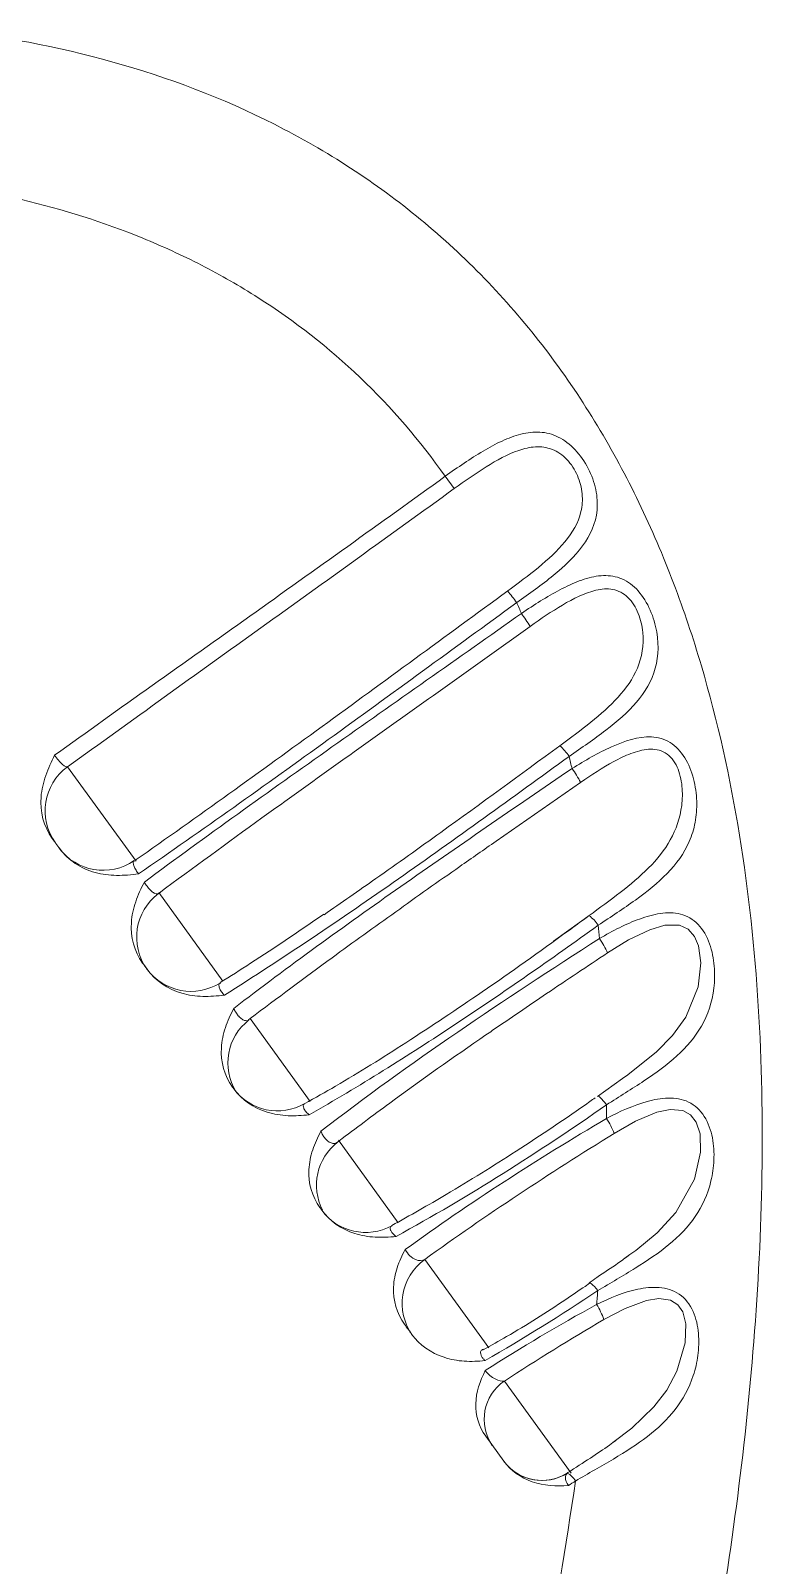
# Paper-space layout '_Left' of a CAD drawing. Header units: millimetres. Extents: x -15 to 40.7, y -14.6 to 59.
# Drawn here: x 2.24 to 11.68, y 37 to 56.73 of the extents above; entities that cross this region are included whole.
import ezdxf

# ---------------------------------------------------------------- set-up
doc = ezdxf.new("R2010")
doc.units = ezdxf.units.MM

psp = doc.layouts.new('_Left')

# ---------------------------------------------------------------- linework, layer by layer
at = {"color": 7, "linetype": 'Continuous', "lineweight": 15}
for p, q in [((7.682, 50.845), (7.567, 51.003)), ((3.577, 46.06), (3.571, 46.056)), ((3.882, 45.64), (3.89, 45.645)), ((8.959, 45.024), (9.321, 45.286)), ((9.415, 45.354), (9.321, 45.286)), ((5.041, 44.012), (5.06, 44.03)), ((9.524, 43.03), (9.847, 43.261)), ((6.183, 42.443), (6.201, 42.456)), ((9.875, 40.95), (9.939, 40.995)), ((9.422, 40.626), (9.365, 40.587)), ((8.319, 38.34), (8.088, 38.659)), ((9.677, 38.545), (9.722, 38.579)), ((9.758, 38.606), (9.718, 38.577))]:
    psp.add_line(p, q, dxfattribs=at)
at = {"color": 8, "linetype": 'Continuous', "lineweight": 15}
for p, q in [((8.659, 49.074), (8.077, 48.658)), ((2.714, 47.267), (3.594, 46.053)), ((9.307, 47.068), (8.221, 46.311)), ((3.886, 45.65), (4.711, 44.511)), ((5.059, 44.031), (5.832, 42.965)), ((6.194, 42.465), (6.964, 41.403)), ((7.304, 40.934), (8.129, 39.795)), ((8.327, 39.369), (9.184, 38.186))]:
    psp.add_line(p, q, dxfattribs=at)
at = {"color": 8, "linetype": 'Continuous', "lineweight": 15, "flags": 128}
for points in [[(9.847, 43.261), (9.914, 43.309), (10.282, 43.604), (10.487, 43.813), (10.658, 44.05), (10.817, 44.437), (10.853, 44.747), (10.824, 44.964), (10.772, 45.087), (10.689, 45.18), (10.578, 45.231), (10.391, 45.232), (10.196, 45.173), (9.924, 45.041), (9.654, 44.875), (9.654, 44.875)], [(9.939, 40.995), (10.015, 41.048), (10.29, 41.277), (10.53, 41.537), (10.769, 41.966), (10.849, 42.311), (10.842, 42.549), (10.793, 42.699), (10.721, 42.791), (10.621, 42.847), (10.458, 42.861), (10.286, 42.825), (10.011, 42.709), (9.738, 42.554), (9.738, 42.554)], [(9.528, 40.532), (9.506, 40.559), (9.485, 40.584), (9.466, 40.604), (9.449, 40.62), (9.435, 40.63), (9.424, 40.635), (9.417, 40.634)], [(9.722, 38.579), (9.964, 38.762), (10.25, 39.039), (10.413, 39.252), (10.544, 39.496), (10.652, 39.862), (10.659, 40.106), (10.619, 40.258), (10.556, 40.349), (10.463, 40.408), (10.313, 40.431), (10.153, 40.406), (9.878, 40.304), (9.606, 40.16), (9.606, 40.16)]]:
    psp.add_lwpolyline(points, dxfattribs=at)
at = {"color": 7, "linetype": 'Continuous', "lineweight": 15, "flags": 128}
for points in [[(9.641, 42.922), (9.619, 42.949), (9.599, 42.974), (9.58, 42.995), (9.563, 43.012), (9.548, 43.024), (9.536, 43.032), (9.528, 43.033), (9.524, 43.03)], [(9.417, 40.634), (9.416, 40.634), (9.416, 40.634)]]:
    psp.add_lwpolyline(points, dxfattribs=at)
at = {"color": 7, "linetype": 'Continuous', "lineweight": 15}
for centre, radius, start, end in [((6.457, 47.936), 2.489, 35.4277, 39.7828), ((6.173, 47.506), 2.939, 32.2387, 36.155), ((8.465, 46.933), 0.837, 34.0183, 46.4071), ((3.125, 46.701), 0.7, 125.9237, 215.9237), ((7.964, 46.351), 1.523, 28.1093, 35.9104), ((3.171, 46.637), 0.7, 215.9342, 304.8034), ((4.302, 45.077), 0.7, 126.7441, 215.9211), ((9.204, 45.036), 0.381, 30.6011, 56.4348), ((8.615, 44.405), 1.14, 24.3109, 34.9867), ((4.3, 45.08), 0.7, 215.9336, 302.642), ((5.474, 43.459), 0.7, 127.7935, 211.66), ((5.413, 43.543), 0.7, 215.9299, 300.0106), ((8.809, 42.193), 0.997, 21.2251, 33.6137), ((6.613, 41.887), 0.7, 127.7509, 207.1953), ((6.545, 41.98), 0.7, 215.9283, 298.8178), ((7.714, 40.367), 0.7, 125.9168, 215.9168), ((8.709, 39.845), 0.951, 19.3555, 32.3765), ((8.663, 38.878), 0.595, 124.4383, 214.3565), ((8.81, 38.7), 0.609, 216.0122, 302.2683), ((8.81, 38.702), 0.61, 217.4411, 303.0882), ((9.033, 37.973), 0.236, 28.2454, 64.4705)]:
    psp.add_arc(centre, radius, start, end, dxfattribs=at)
for points, knots in [([(1.245, 56.733), (1.991, 56.644), (2.721, 56.5), (4.141, 56.084), (4.832, 55.814), (5.833, 55.29), (6.158, 55.097), (6.778, 54.681), (7.075, 54.456), (7.642, 53.975), (7.913, 53.718), (8.427, 53.172), (8.671, 52.881), (9.348, 51.982), (9.731, 51.341), (10.219, 50.328), (10.368, 49.98), (10.635, 49.278), (10.753, 48.924), (11.07, 47.851), (11.23, 47.124), (11.469, 45.653), (11.546, 44.917), (11.68, 42.733), (11.645, 41.3), (11.477, 39.168), (11.401, 38.461), (11.216, 37.056), (11.108, 36.358), (10.862, 34.959), (10.724, 34.259), (10.422, 32.851), (10.256, 32.142), (9.9, 30.714), (9.709, 29.998), (9.407, 28.922), (9.303, 28.563), (9.09, 27.843), (8.982, 27.485), (8.871, 27.127)], [0, 0, 0, 0, 0.0625, 0.0625, 0.125, 0.125, 0.15625, 0.15625, 0.1875, 0.1875, 0.21875, 0.21875, 0.25, 0.25, 0.3125, 0.3125, 0.34375, 0.34375, 0.375, 0.375, 0.4375, 0.4375, 0.5, 0.5, 0.625, 0.625, 0.6875, 0.6875, 0.75, 0.75, 0.8125, 0.8125, 0.875, 0.875, 0.9375, 0.9375, 0.96875, 0.96875, 1, 1, 1, 1]), ([(7.567, 51.003), (7.246, 51.458), (6.877, 51.889), (6.071, 52.658), (5.634, 52.999), (4.928, 53.45), (4.682, 53.591), (4.186, 53.846), (3.935, 53.961), (3.173, 54.273), (2.652, 54.437), (2.122, 54.561)], [0, 0, 0, 0, 0.25, 0.25, 0.5, 0.5, 0.625, 0.625, 0.75, 0.75, 1, 1, 1, 1]), ([(7.567, 51.003), (7.729, 51.119), (7.891, 51.23), (8.135, 51.375), (8.216, 51.419), (8.378, 51.494), (8.46, 51.525), (8.622, 51.566), (8.703, 51.576), (8.864, 51.566), (8.944, 51.546), (9.097, 51.47), (9.17, 51.414), (9.301, 51.275), (9.359, 51.192), (9.449, 51.016), (9.483, 50.923), (9.521, 50.741), (9.526, 50.651), (9.502, 50.396), (9.433, 50.244), (9.232, 49.971), (9.099, 49.847), (8.809, 49.608), (8.649, 49.493), (8.486, 49.379)], [0, 0, 0, 0, 0.125, 0.125, 0.1875, 0.1875, 0.25, 0.25, 0.3125, 0.3125, 0.375, 0.375, 0.4375, 0.4375, 0.5, 0.5, 0.5625, 0.5625, 0.625, 0.625, 0.75, 0.75, 0.875, 0.875, 1, 1, 1, 1]), ([(8.37, 49.529), (8.505, 49.628), (8.639, 49.728), (8.889, 49.935), (9.007, 50.042), (9.201, 50.276), (9.278, 50.404), (9.328, 50.622), (9.334, 50.698), (9.319, 50.856), (9.299, 50.936), (9.233, 51.089), (9.186, 51.161), (9.075, 51.279), (9.009, 51.323), (8.87, 51.377), (8.799, 51.386), (8.654, 51.378), (8.583, 51.361), (8.37, 51.288), (8.231, 51.211), (7.954, 51.038), (7.818, 50.943), (7.682, 50.845)], [0, 0, 0, 0, 0.125, 0.125, 0.25, 0.25, 0.375, 0.375, 0.4375, 0.4375, 0.5, 0.5, 0.5625, 0.5625, 0.625, 0.625, 0.6875, 0.6875, 0.75, 0.75, 0.875, 0.875, 1, 1, 1, 1]), ([(2.548, 47.417), (3.382, 48.016), (4.22, 48.61), (5.896, 49.802), (6.733, 50.401), (7.567, 51.003)], [0, 0, 0, 0, 0.5, 0.5, 1, 1, 1, 1]), ([(7.682, 50.845), (6.855, 50.246), (6.027, 49.649), (4.37, 48.458), (3.54, 47.865), (2.714, 47.267)], [0, 0, 0, 0, 0.5, 0.5, 1, 1, 1, 1]), ([(8.547, 49.24), (8.711, 49.351), (8.874, 49.455), (9.124, 49.587), (9.208, 49.626), (9.373, 49.688), (9.457, 49.712), (9.621, 49.731), (9.703, 49.727), (9.859, 49.682), (9.934, 49.639), (10.065, 49.517), (10.123, 49.438), (10.215, 49.262), (10.249, 49.167), (10.315, 48.883), (10.311, 48.697), (10.221, 48.372), (10.136, 48.228), (9.915, 47.97), (9.779, 47.851), (9.482, 47.623), (9.323, 47.513), (9.159, 47.402)], [0, 0, 0, 0, 0.125, 0.125, 0.1875, 0.1875, 0.25, 0.25, 0.3125, 0.3125, 0.375, 0.375, 0.4375, 0.4375, 0.5, 0.5, 0.625, 0.625, 0.75, 0.75, 0.875, 0.875, 1, 1, 1, 1]), ([(9.042, 47.539), (9.178, 47.639), (9.311, 47.739), (9.564, 47.943), (9.685, 48.049), (9.891, 48.275), (9.979, 48.399), (10.094, 48.675), (10.122, 48.833), (10.098, 49.078), (10.079, 49.161), (10.017, 49.318), (9.972, 49.391), (9.859, 49.499), (9.791, 49.534), (9.65, 49.561), (9.577, 49.555), (9.359, 49.505), (9.215, 49.431), (8.934, 49.265), (8.797, 49.172), (8.659, 49.074)], [0, 0, 0, 0, 0.125, 0.125, 0.25, 0.25, 0.375, 0.375, 0.5, 0.5, 0.5625, 0.5625, 0.625, 0.625, 0.6875, 0.6875, 0.75, 0.75, 0.875, 0.875, 1, 1, 1, 1]), ([(3.585, 46.066), (4.39, 46.63), (5.188, 47.206), (6.78, 48.364), (7.574, 48.947), (8.37, 49.529)], [0, 0, 0, 0, 0.5, 0.5, 1, 1, 1, 1]), ([(8.486, 49.379), (7.678, 48.791), (6.872, 48.202), (5.256, 47.033), (4.446, 46.454), (3.626, 45.891)], [0, 0, 0, 0, 0.5, 0.5, 1, 1, 1, 1]), ([(3.701, 45.786), (4.495, 46.375), (5.302, 46.95), (6.922, 48.095), (7.735, 48.666), (8.547, 49.24)], [0, 0, 0, 0, 0.5, 0.5, 1, 1, 1, 1]), ([(8.077, 48.658), (7.756, 48.429), (7.117, 47.974), (6.161, 47.292), (5.083, 46.52), (4.33, 45.968), (3.89, 45.645)], [0, 0, 0, 0, 0.229131, 0.455753, 0.682404, 1, 1, 1, 1]), ([(9.197, 47.244), (9.365, 47.35), (9.532, 47.447), (9.875, 47.601), (10.05, 47.659), (10.301, 47.647), (10.382, 47.625), (10.53, 47.534), (10.594, 47.466), (10.695, 47.303), (10.733, 47.209), (10.783, 47.017), (10.796, 46.919), (10.802, 46.731), (10.795, 46.639), (10.762, 46.467), (10.737, 46.385), (10.637, 46.153), (10.54, 46.02), (10.3, 45.773), (10.161, 45.663), (9.86, 45.446), (9.697, 45.339), (9.532, 45.23)], [0, 0, 0, 0, 0.125, 0.125, 0.25, 0.25, 0.3125, 0.3125, 0.375, 0.375, 0.4375, 0.4375, 0.5, 0.5, 0.5625, 0.5625, 0.625, 0.625, 0.75, 0.75, 0.875, 0.875, 1, 1, 1, 1]), ([(2.518, 46.346), (2.406, 46.5), (2.359, 46.693), (2.381, 46.975), (2.403, 47.067), (2.465, 47.246), (2.506, 47.333), (2.548, 47.417)], [0, 0, 0, 0, 0.5, 0.5, 0.75, 0.75, 1, 1, 1, 1]), ([(2.548, 47.417), (2.58, 47.371), (2.618, 47.327), (2.679, 47.272), (2.703, 47.261), (2.714, 47.267)], [0, 0, 0, 0, 0.5, 0.5, 1, 1, 1, 1]), ([(9.159, 47.402), (8.431, 46.87), (7.702, 46.342), (6.23, 45.312), (5.487, 44.809), (4.729, 44.331)], [0, 0, 0, 0, 0.5, 0.5, 1, 1, 1, 1]), ([(6.01, 45.366), (6.232, 45.52), (6.735, 45.869), (7.747, 46.592), (8.532, 47.167), (9.042, 47.539)], [0, 0, 0, 0, 0.217997, 0.4926645, 1, 1, 1, 1]), ([(9.415, 45.354), (9.552, 45.454), (9.688, 45.553), (9.947, 45.754), (10.069, 45.856), (10.29, 46.078), (10.386, 46.196), (10.534, 46.461), (10.586, 46.608), (10.616, 46.851), (10.618, 46.933), (10.601, 47.103), (10.582, 47.188), (10.512, 47.341), (10.46, 47.407), (10.329, 47.486), (10.254, 47.498), (10.104, 47.487), (10.028, 47.466), (9.879, 47.41), (9.805, 47.374), (9.588, 47.257), (9.447, 47.166), (9.307, 47.068)], [0, 0, 0, 0, 0.125, 0.125, 0.25, 0.25, 0.375, 0.375, 0.5, 0.5, 0.5625, 0.5625, 0.625, 0.625, 0.6875, 0.6875, 0.75, 0.75, 0.8125, 0.8125, 0.875, 0.875, 1, 1, 1, 1]), ([(4.85, 44.16), (5.55, 44.701), (6.27, 45.218), (7.725, 46.24), (8.46, 46.742), (9.197, 47.244)], [0, 0, 0, 0, 0.5, 0.5, 1, 1, 1, 1]), ([(2.604, 46.226), (2.604, 46.226), (2.604, 46.226), (2.612, 46.216), (2.614, 46.213)], [0, 0, 0, 0, 0.691708, 1, 1, 1, 1]), ([(2.612, 46.216), (2.722, 46.064), (2.886, 45.959), (3.159, 45.884), (3.251, 45.873), (3.438, 45.87), (3.534, 45.879), (3.626, 45.891)], [0, 0, 0, 0, 0.5, 0.5, 0.75, 0.75, 1, 1, 1, 1]), ([(8.221, 46.311), (8.065, 46.202), (7.633, 45.902), (6.93, 45.403), (6.028, 44.756), (5.41, 44.292), (5.06, 44.03)], [0, 0, 0, 0, 0.145963, 0.404351, 0.662784, 1, 1, 1, 1]), ([(3.678, 44.744), (3.569, 44.895), (3.523, 45.08), (3.54, 45.356), (3.56, 45.445), (3.619, 45.619), (3.659, 45.704), (3.701, 45.786)], [0, 0, 0, 0, 0.5, 0.5, 0.75, 0.75, 1, 1, 1, 1]), ([(9.549, 45.059), (9.72, 45.159), (9.89, 45.247), (10.153, 45.342), (10.242, 45.368), (10.419, 45.394), (10.507, 45.394), (10.675, 45.352), (10.754, 45.307), (10.881, 45.174), (10.93, 45.086), (10.998, 44.899), (11.016, 44.801), (11.033, 44.608), (11.03, 44.514), (10.997, 44.241), (10.941, 44.079), (10.777, 43.79), (10.67, 43.666), (10.418, 43.435), (10.274, 43.33), (9.969, 43.127), (9.806, 43.026), (9.641, 42.922)], [0, 0, 0, 0, 0.125, 0.125, 0.1875, 0.1875, 0.25, 0.25, 0.3125, 0.3125, 0.375, 0.375, 0.4375, 0.4375, 0.5, 0.5, 0.625, 0.625, 0.75, 0.75, 0.875, 0.875, 1, 1, 1, 1]), ([(6.009, 45.374), (5.697, 45.16), (5.257, 44.858), (4.805, 44.575), (4.674, 44.493)], [0, 0, 0, 0, 0.7099898, 1, 1, 1, 1]), ([(9.392, 45.336), (9.309, 45.276), (8.864, 44.948), (8.092, 44.401), (7.097, 43.737), (6.336, 43.258), (5.895, 43.011), (5.762, 42.937)], [0, 0, 0, 0, 0.070347, 0.380347, 0.651036, 0.895285, 1, 1, 1, 1]), ([(9.532, 45.23), (8.931, 44.796), (8.323, 44.371), (7.088, 43.553), (6.462, 43.16), (5.82, 42.793)], [0, 0, 0, 0, 0.5, 0.5, 1, 1, 1, 1]), ([(5.97, 42.582), (6.54, 43.024), (7.129, 43.445), (8.327, 44.267), (8.935, 44.666), (9.549, 45.059)], [0, 0, 0, 0, 0.5, 0.5, 1, 1, 1, 1]), ([(3.735, 44.666), (3.735, 44.666), (3.735, 44.666), (3.738, 44.661), (3.74, 44.659)], [0, 0, 0, 0, 0.679673, 1, 1, 1, 1]), ([(3.738, 44.662), (3.846, 44.513), (4.004, 44.409), (4.271, 44.331), (4.361, 44.319), (4.545, 44.313), (4.638, 44.32), (4.729, 44.331)], [0, 0, 0, 0, 0.5, 0.5, 0.75, 0.75, 1, 1, 1, 1]), ([(4.833, 43.15), (4.727, 43.296), (4.681, 43.475), (4.696, 43.743), (4.714, 43.829), (4.771, 43.998), (4.809, 44.081), (4.85, 44.16)], [0, 0, 0, 0, 0.5, 0.5, 0.75, 0.75, 1, 1, 1, 1]), ([(8.172, 43.875), (8.145, 43.857), (7.7, 43.553), (7.039, 43.085), (6.418, 42.619), (6.201, 42.456)], [0, 0, 0, 0, 0.040152, 0.664206, 1, 1, 1, 1]), ([(4.85, 43.128), (4.954, 42.983), (5.108, 42.88), (5.368, 42.8), (5.457, 42.786), (5.638, 42.777), (5.73, 42.783), (5.82, 42.793)], [0, 0, 0, 0, 0.5, 0.5, 0.75, 0.75, 1, 1, 1, 1]), ([(9.496, 43.012), (9.473, 42.996), (9.14, 42.759), (8.505, 42.338), (7.657, 41.804), (7.116, 41.5), (6.882, 41.369)], [0, 0, 0, 0, 0.0273605, 0.3974445, 0.7400868, 1, 1, 1, 1]), ([(9.639, 42.745), (9.811, 42.837), (9.984, 42.915), (10.251, 42.989), (10.342, 43.006), (10.523, 43.01), (10.612, 42.996), (10.774, 42.918), (10.844, 42.854), (10.948, 42.689), (10.981, 42.594), (11.019, 42.402), (11.024, 42.304), (11.016, 42.118), (11.003, 42.028), (10.941, 41.77), (10.872, 41.62), (10.687, 41.349), (10.572, 41.232), (10.312, 41.017), (10.165, 40.918), (9.855, 40.725), (9.693, 40.631), (9.528, 40.532)], [0, 0, 0, 0, 0.125, 0.125, 0.1875, 0.1875, 0.25, 0.25, 0.3125, 0.3125, 0.375, 0.375, 0.4375, 0.4375, 0.5, 0.5, 0.625, 0.625, 0.75, 0.75, 0.875, 0.875, 1, 1, 1, 1]), ([(5.957, 41.599), (5.854, 41.742), (5.807, 41.914), (5.82, 42.175), (5.837, 42.259), (5.892, 42.425), (5.929, 42.505), (5.97, 42.582)], [0, 0, 0, 0, 0.5, 0.5, 0.75, 0.75, 1, 1, 1, 1]), ([(5.981, 41.566), (6.084, 41.425), (6.234, 41.322), (6.489, 41.24), (6.577, 41.225), (6.756, 41.215), (6.847, 41.22), (6.935, 41.229)], [0, 0, 0, 0, 0.5, 0.5, 0.75, 0.75, 1, 1, 1, 1]), ([(7.044, 40.099), (6.943, 40.239), (6.896, 40.408), (6.907, 40.663), (6.923, 40.746), (6.976, 40.908), (7.014, 40.987), (7.054, 41.062)], [0, 0, 0, 0, 0.5, 0.5, 0.75, 0.75, 1, 1, 1, 1]), ([(7.054, 41.062), (7.069, 41.033), (7.09, 41.003), (7.137, 40.958), (7.163, 40.941), (7.233, 40.911), (7.274, 40.915), (7.304, 40.934)], [0, 0, 0, 0, 0.25, 0.25, 0.5, 0.5, 1, 1, 1, 1]), ([(9.939, 40.995), (9.889, 40.957), (9.756, 40.859), (9.576, 40.742), (9.45, 40.656), (9.416, 40.633)], [0, 0, 0, 0, 0.306074, 0.814986, 1, 1, 1, 1]), ([(9.365, 40.587), (9.282, 40.531), (8.952, 40.306), (8.518, 40.03), (8.157, 39.826), (8.057, 39.769)], [0, 0, 0, 0, 0.194827, 0.776543, 1, 1, 1, 1]), ([(9.512, 40.354), (9.686, 40.44), (9.861, 40.511), (10.132, 40.569), (10.225, 40.579), (10.408, 40.564), (10.497, 40.538), (10.65, 40.434), (10.712, 40.354), (10.792, 40.176), (10.813, 40.077), (10.83, 39.886), (10.826, 39.79), (10.802, 39.609), (10.782, 39.523), (10.701, 39.275), (10.621, 39.132), (10.421, 38.874), (10.301, 38.761), (10.033, 38.555), (9.885, 38.46), (9.571, 38.273), (9.407, 38.181), (9.241, 38.084)], [0, 0, 0, 0, 0.125, 0.125, 0.1875, 0.1875, 0.25, 0.25, 0.3125, 0.3125, 0.375, 0.375, 0.4375, 0.4375, 0.5, 0.5, 0.625, 0.625, 0.75, 0.75, 0.875, 0.875, 1, 1, 1, 1]), ([(7.136, 39.972), (7.237, 39.833), (7.385, 39.731), (7.637, 39.647), (7.724, 39.631), (7.901, 39.619), (7.992, 39.623), (8.079, 39.632)], [0, 0, 0, 0, 0.5, 0.5, 0.75, 0.75, 1, 1, 1, 1]), ([(8.088, 38.659), (7.998, 38.782), (7.957, 38.93), (7.963, 39.226), (8.014, 39.371), (8.082, 39.504)], [0, 0, 0, 0, 0.5, 0.5, 1, 1, 1, 1]), ([(8.082, 39.504), (8.116, 39.458), (8.165, 39.419), (8.254, 39.374), (8.294, 39.366), (8.327, 39.369)], [0, 0, 0, 0, 0.5, 0.5, 1, 1, 1, 1]), ([(9.679, 38.546), (9.598, 38.49), (9.426, 38.372), (9.237, 38.255), (9.136, 38.187), (9.132, 38.184)], [0, 0, 0, 0, 0.463342, 0.981013, 1, 1, 1, 1]), ([(8.319, 38.34), (8.408, 38.217), (8.539, 38.126), (8.834, 38.024), (8.995, 38.014), (9.151, 38.026)], [0, 0, 0, 0, 0.5, 0.5, 1, 1, 1, 1]), ([(9.135, 38.185), (9.119, 38.172), (9.11, 38.151), (9.112, 38.096), (9.125, 38.061), (9.151, 38.026)], [0, 0, 0, 0, 0.5, 0.5, 1, 1, 1, 1]), ([(7, 27.812), (7.11, 28.247), (7.224, 28.683), (7.452, 29.557), (7.564, 29.991), (7.895, 31.292), (8.102, 32.158), (8.484, 33.873), (8.66, 34.721), (8.977, 36.407), (9.119, 37.244), (9.241, 38.084)], [0, 0, 0, 0, 0.125, 0.125, 0.25, 0.25, 0.5, 0.5, 0.75, 0.75, 1, 1, 1, 1])]:
    psp.add_open_spline(points, degree=3, knots=knots, dxfattribs=at)
for points in [[(8.547, 49.24), (8.527, 49.286), (8.506, 49.333), (8.486, 49.379)], [(9.197, 47.244), (9.185, 47.297), (9.172, 47.349), (9.159, 47.402)], [(2.518, 46.346), (2.549, 46.303), (2.58, 46.259), (2.612, 46.216)], [(9.549, 45.059), (9.544, 45.116), (9.538, 45.173), (9.532, 45.23)], [(3.738, 44.662), (3.718, 44.689), (3.698, 44.717), (3.678, 44.744)], [(4.85, 43.128), (4.844, 43.135), (4.839, 43.143), (4.833, 43.15)], [(9.641, 42.922), (8.767, 42.313), (7.87, 41.739), (6.935, 41.229)], [(9.639, 42.745), (9.64, 42.804), (9.64, 42.863), (9.641, 42.922)], [(7.054, 41.062), (7.884, 41.663), (8.75, 42.22), (9.639, 42.745)], [(9.738, 42.554), (8.908, 42.04), (8.093, 41.502), (7.304, 40.934)], [(5.957, 41.599), (5.965, 41.588), (5.973, 41.577), (5.981, 41.566)], [(9.528, 40.532), (9.055, 40.216), (8.573, 39.915), (8.079, 39.632)], [(9.512, 40.354), (9.517, 40.413), (9.523, 40.472), (9.528, 40.532)], [(8.082, 39.504), (8.548, 39.802), (9.025, 40.086), (9.512, 40.354)], [(7.044, 40.099), (7.075, 40.057), (7.106, 40.014), (7.136, 39.972)], [(9.606, 40.16), (9.173, 39.906), (8.746, 39.642), (8.327, 39.369)], [(9.142, 38.191), (9.14, 38.189), (9.137, 38.187), (9.135, 38.185)], [(9.241, 38.084), (9.211, 38.065), (9.181, 38.045), (9.151, 38.026)]]:
    psp.add_open_spline(points, degree=3, dxfattribs=at)
at = {"color": 8, "linetype": 'Continuous', "lineweight": 15}
for points, knots in [([(3.569, 46.058), (3.567, 46.058), (3.558, 46.054), (3.556, 46.03), (3.566, 45.989), (3.591, 45.94), (3.615, 45.906), (3.626, 45.891)], [0, 0, 0, 0, 0.0676967, 0.3191907, 0.563225, 0.7995827, 1, 1, 1, 1]), ([(3.701, 45.786), (3.706, 45.777), (3.722, 45.75), (3.756, 45.705), (3.798, 45.662), (3.838, 45.637), (3.868, 45.629), (3.878, 45.637), (3.882, 45.64)], [0, 0, 0, 0, 0.083418, 0.272184, 0.464656, 0.664139, 0.870385, 1, 1, 1, 1]), ([(9.654, 44.875), (9.392, 44.701), (8.895, 44.371), (8.404, 44.035), (8.172, 43.875)], [0, 0, 0, 0, 0.527296, 1, 1, 1, 1]), ([(4.678, 44.488), (4.672, 44.484), (4.659, 44.476), (4.657, 44.445), (4.674, 44.401), (4.702, 44.361), (4.723, 44.338), (4.729, 44.331)], [0, 0, 0, 0, 0.182216, 0.434302, 0.672062, 0.902467, 1, 1, 1, 1]), ([(4.85, 44.16), (4.858, 44.143), (4.875, 44.11), (4.899, 44.077), (4.926, 44.046), (4.959, 44.017), (5.001, 44.001), (5.029, 44), (5.039, 44.01), (5.041, 44.012)], [0, 0, 0, 0, 0.151213, 0.30786, 0.334606, 0.524309, 0.727275, 0.94285, 1, 1, 1, 1]), ([(5.763, 42.936), (5.762, 42.935), (5.748, 42.931), (5.741, 42.912), (5.745, 42.888), (5.755, 42.864), (5.767, 42.846), (5.79, 42.819), (5.806, 42.805), (5.82, 42.793)], [0, 0, 0, 0, 0.043251, 0.317277, 0.515862, 0.567896, 0.762439, 0.806551, 1, 1, 1, 1]), ([(5.97, 42.582), (5.977, 42.565), (5.992, 42.533), (6.015, 42.499), (6.041, 42.47), (6.06, 42.454), (6.091, 42.434), (6.127, 42.422), (6.163, 42.424), (6.178, 42.438), (6.183, 42.443)], [0, 0, 0, 0, 0.137967, 0.273981, 0.307211, 0.45564, 0.48512, 0.680532, 0.893045, 1, 1, 1, 1]), ([(6.883, 41.367), (6.882, 41.366), (6.868, 41.363), (6.86, 41.345), (6.861, 41.321), (6.87, 41.298), (6.882, 41.28), (6.905, 41.254), (6.922, 41.24), (6.935, 41.229)], [0, 0, 0, 0, 0.017233, 0.305416, 0.500685, 0.562896, 0.752749, 0.805334, 1, 1, 1, 1]), ([(8.054, 39.779), (8.048, 39.776), (8.029, 39.767), (8.019, 39.739), (8.024, 39.71), (8.036, 39.683), (8.05, 39.664), (8.067, 39.644), (8.075, 39.636), (8.079, 39.632)], [0, 0, 0, 0, 0.160532, 0.444255, 0.632833, 0.696607, 0.875608, 0.933916, 1, 1, 1, 1])]:
    psp.add_open_spline(points, degree=3, knots=knots, dxfattribs=at)

doc.saveas('drawing.dxf')
